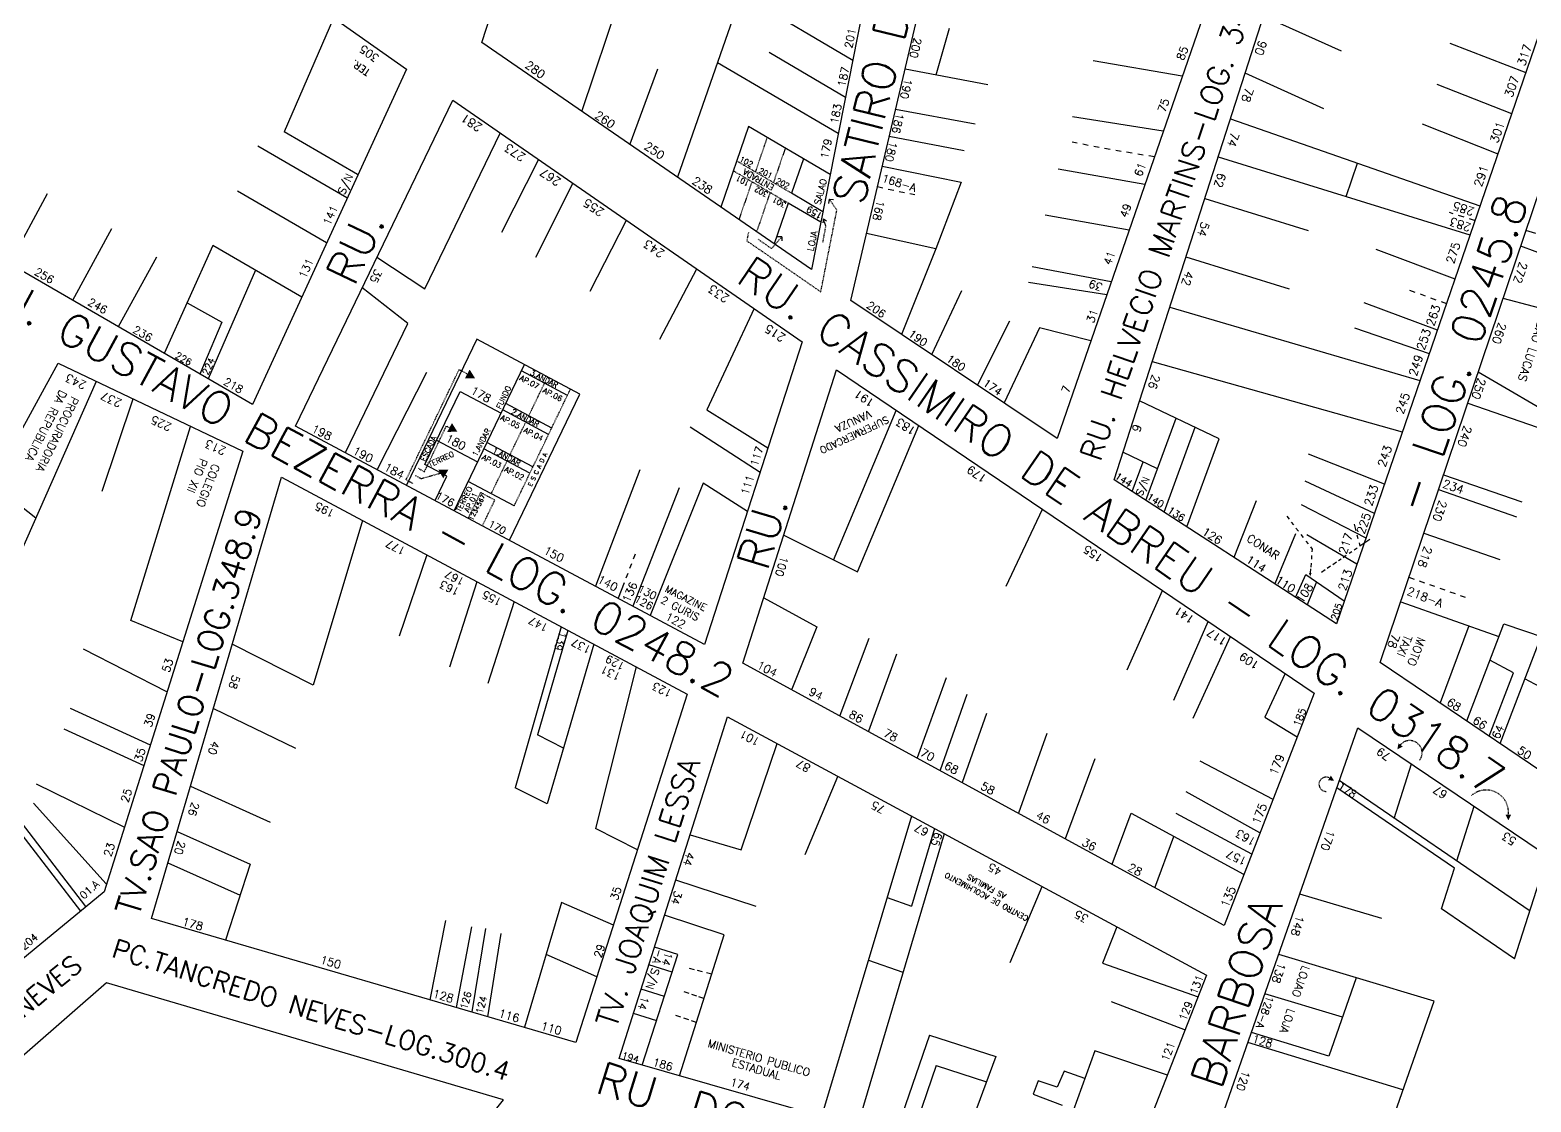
# Model space of a CAD drawing. Extents: x 714896 to 749292, y 8417558 to 8447149.
# Drawn here: x 739396.3 to 739673.9, y 8426250.7 to 8426448.9 of the extents above; entities that cross this region are included whole.
import ezdxf

# ---------------------------------------------------------------- set-up
doc = ezdxf.new("R2010")
doc.units = 0
doc.header["$MEASUREMENT"] = 0
doc.linetypes.add('ACAD_ISO03W100', pattern=[30, 12, -18])
for name, color, linetype in [('LOTE', 7, 'CONTINUOUS'), ('NUM-PORTA', 7, 'CONTINUOUS'), ('QUADRA', 6, 'CONTINUOUS'), ('TEXTO', 7, 'CONTINUOUS'), ('TEXTODERUA', 3, 'CONTINUOUS')]:
    doc.layers.add(name, color=color, linetype=linetype)
doc.styles.add('ROMANS', font='ROMANS.SHX', dxfattribs={"height": 1.5})

msp = doc.modelspace()

# ---------------------------------------------------------------- hatches: boundary and pattern name
at = {"layer": 'LOTE', "linetype": 'CONTINUOUS'}
h = msp.add_hatch(color=256, dxfattribs=at)
h.paths.add_polyline_path([(739478.64, 8426384.54), (739477.65, 8426386.13), (739476.77, 8426384.48)])
h.paths.add_polyline_path([(739479.5, 8426385.68), (739478.17, 8426383.19), (739478.59, 8426382.97), (739479.93, 8426385.45)], flags=9)
h = msp.add_hatch(color=256, dxfattribs=at)
h.paths.add_polyline_path([(739475.36, 8426374.65), (739474.38, 8426376.24), (739473.5, 8426374.59)])
h.paths.add_polyline_path([(739476.23, 8426375.79), (739474.9, 8426373.3), (739475.32, 8426373.07), (739476.65, 8426375.56)], flags=9)
h = msp.add_hatch(color=256, dxfattribs=at)
h.paths.add_polyline_path([(739473.72, 8426367.6), (739471.86, 8426367.63), (739472.76, 8426366)])
h.paths.add_polyline_path([(739473.23, 8426368.95), (739474.6, 8426366.48), (739475.03, 8426366.72), (739473.65, 8426369.18)], flags=9)
at = {"layer": 'LOTE'}
for points in [[(739649.21, 8426315.89), (739650.21, 8426316.4), (739649.41, 8426316.99)], [(739637.51, 8426310.08), (739636.91, 8426311.03), (739636.39, 8426310.17)], [(739669.73, 8426302.78), (739670.23, 8426303.78), (739669.23, 8426303.78)]]:
    msp.add_hatch(color=7, dxfattribs=at).paths.add_polyline_path(points)

# ---------------------------------------------------------------- linework, layer by layer
at = {"layer": 'LOTE', "color": 7}
for p, q in [((739530.64, 8426463.57, 525.75), (739516.09, 8426421.7, 525.59)), ((739498.4, 8426433.89, 525.59), (739506.05, 8426456.58, 525.68)), ((739527.86, 8426455.57, 525.69), (739548.49, 8426443.37, 525.59)), ((739452.49, 8426451.13, 533.01), (739443.32, 8426430.08, 526.69)), ((739638.91, 8426445.02, 524.32), (739624.46, 8426451.51, 523.74)), ((739566.35, 8426449.19, 523.84), (739563.86, 8426440.61, 523.84)), ((739658.92, 8426446.52, 524.97), (739672.95, 8426441.06, 526.5)), ((739523.48, 8426442.95, 525.67), (739545.82, 8426429.86, 525.59)), ((739533.04, 8426444.84, 525.66), (739547.13, 8426436.51, 525.59)), ((739609.42, 8426440.37, 524.07), (739592.98, 8426443.26, 523.97)), ((739512.4, 8426441.71, 525.65), (739507.24, 8426427.8, 525.59)), ((739558.18, 8426441.76, 523.79), (739573.47, 8426438.87, 523.89)), ((739635.61, 8426434.35, 524.36), (739621.07, 8426440.97, 523.74)), ((739656.5, 8426438.9, 525.06), (739670.34, 8426433.47, 526.5)), ((739556.43, 8426434.31, 523.79), (739571.13, 8426431.55, 523.89)), ((739605.91, 8426430.2, 524.07), (739589.16, 8426432.88, 523.96)), ((739618.33, 8426432.48, 523.74), (739664.48, 8426416.4, 526.5)), ((739653.79, 8426431.6, 525.11), (739667.78, 8426426.01, 526.5)), ((739469.35, 8426401.08, 530.9), (739483.36, 8426429.95, 526.48)), ((739529.21, 8426431.09, 525.64), (739524.1, 8426416.18, 525.59)), ((739544.31, 8426422.2, 525.59), (739529.21, 8426431.09, 525.64)), ((739555.25, 8426429.29, 523.79), (739569.12, 8426426.65, 523.89)), ((739483.6, 8426411.56, 529.51), (739490.45, 8426425.03, 526.48)), ((739539.38, 8426425.1, 525.64), (739537.19, 8426418.73, 525.62)), ((739553.96, 8426423.78, 523.79), (739568.54, 8426420.81, 523.89)), ((739602.5, 8426420.35, 524.07), (739586.46, 8426423.18, 523.96)), ((739616.07, 8426425.49, 523.74), (739662.64, 8426411.06, 526.5)), ((739489.9, 8426406.95, 529.25), (739496.78, 8426420.64, 526.48)), ((739568.54, 8426420.81, 523.89), (739563.88, 8426408.47, 523.89)), ((739399.5, 8426418.61, 527.72), (739392.53, 8426405.69, 526.89)), ((739542.96, 8426415.33, 525.59), (739537.19, 8426418.73, 525.61)), ((739613.59, 8426417.78, 523.74), (739632.7, 8426411.87, 524.87)), ((739536.56, 8426416.9, 525.61), (739533.98, 8426409.37, 525.59)), ((739542.57, 8426413.37, 525.59), (739536.56, 8426416.9, 525.61)), ((739411.39, 8426412.15, 527.72), (739404.2, 8426398.93, 526.89)), ((739499.91, 8426400.6, 528.99), (739506.66, 8426413.78, 526.48)), ((739599.6, 8426411.94, 524.07), (739584.05, 8426414.66, 523.96)), ((739563.88, 8426408.47, 523.89), (739551.03, 8426411.31, 523.79)), ((739419.73, 8426406.91, 527.65), (739412.66, 8426394.03, 526.89)), ((739430.18, 8426409.08, 527.86), (739421.16, 8426389.1, 526.89)), ((739460.46, 8426406.95, 532.05), (739469.35, 8426401.08, 530.9)), ((739563.88, 8426408.47, 523.89), (739557.54, 8426392.62, 523.92)), ((739610.11, 8426406.99, 523.74), (739629.22, 8426401.07, 524.87)), ((739645.21, 8426408.42, 525.12), (739659.85, 8426402.93, 526.5)), ((739708.55, 8426395.15, 517.6), (739672.02, 8426408.97, 516.72)), ((739438.04, 8426404.52, 527.77), (739429.27, 8426384.4, 526.89)), ((739512.84, 8426391.75, 528.88), (739519.64, 8426404.78, 526.48)), ((739596.29, 8426402.37, 524.07), (739581.7, 8426405.13, 523.96)), ((739466.2, 8426394.63, 531.12), (739457.74, 8426401.33, 532.05)), ((739595.47, 8426399.97, 524.07), (739581.01, 8426402.26, 523.96)), ((739425.4, 8426398.48, 527.41), (739431.8, 8426394.87, 527.31)), ((739563.11, 8426388.9, 523.92), (739568.69, 8426400.78, 523.92)), ((739643.04, 8426398.54, 525.17), (739656.6, 8426393.48, 526.5)), ((739706.49, 8426389.36, 517.64), (739668.75, 8426399.26, 516.72)), ((739530.27, 8426397.4, 526.48), (739521.5, 8426378.66, 529.29)), ((739607.12, 8426397.7, 523.74), (739653.38, 8426384.12, 526.5)), ((739431.8, 8426394.87, 527.31), (739427.74, 8426385.28, 526.89)), ((739454.67, 8426370.76, 532.38), (739466.2, 8426394.63, 531.12)), ((739571.55, 8426383.26, 523.92), (739577.54, 8426395.17, 523.95)), ((739583.01, 8426393.83, 523.98), (739576.49, 8426379.96, 523.92)), ((739592.52, 8426391.45, 524.07), (739583.01, 8426393.83, 523.98)), ((739641.3, 8426393.85, 525.15), (739655.1, 8426389.12, 526.5)), ((739603.88, 8426387.63, 523.74), (739650.11, 8426374.61, 526.5)), ((739469.66, 8426385.59, 531.05), (739460.55, 8426367.63, 532.43)), ((739698.12, 8426365.79, 517.82), (739664.15, 8426385.62, 516.72)), ((739521.5, 8426378.66, 529.29), (739532.81, 8426371.65, 529.42)), ((739616.25, 8426373.34, 524.22), (739601.54, 8426380.37, 523.74)), ((739662.23, 8426379.93, 516.72), (739676.66, 8426374.91, 517.56)), ((739544.96, 8426350.9, 523.12), (739556.55, 8426378.58, 520.33)), ((739602.71, 8426361.91, 523.59), (739608.3, 8426377.14, 524.18)), ((739518.41, 8426375.54, 529.51), (739531.36, 8426367.15, 529.42)), ((739549.36, 8426348.71, 523.06), (739560.69, 8426375.78, 520.33)), ((739606.07, 8426359.74, 523.59), (739611.83, 8426375.45, 524.2)), ((739610.27, 8426357.02, 523.59), (739616.25, 8426373.34, 524.22)), ((739604.87, 8426367.8, 523.95), (739598.47, 8426370.86, 523.74)), ((739632.71, 8426370.56, 524.92), (739646.8, 8426364.98, 526.5)), ((739509.09, 8426367.57, 530.15), (739500.91, 8426346.07, 532.49)), ((739600.18, 8426363.55), (739602.2, 8426369.07, 0.21)), ((739520.85, 8426365.09, 529.75), (739511.06, 8426340.65, 532.49)), ((739529.02, 8426359.88, 529.42), (739520.85, 8426365.09, 529.75)), ((739632.11, 8426365.54, 524.89), (739644.94, 8426359.57, 526.5)), ((739657.76, 8426366.69, 516.72), (739672.2, 8426361.67, 517.56)), ((739516.38, 8426364.24, 529.96), (739507.82, 8426342.38, 532.5)), ((739656.83, 8426363.94, 516.72), (739671.27, 8426358.92, 517.56)), ((739576.86, 8426346.04, 522.2), (739583.59, 8426360.28, 520.33)), ((739623.11, 8426361.88, 524.36), (739618.96, 8426351.38, 523.59)), ((739631.45, 8426361.16, 524.83), (739643.38, 8426355.02, 526.5)), ((739457.81, 8426358.24, 523.6), (739448.71, 8426327.77, 523.34)), ((739535.73, 8426355.49, 522.24), (739549.36, 8426348.71, 523.06)), ((739630.38, 8426355.74, 524.67), (739626.55, 8426346.47, 523.59)), ((739632.46, 8426355.63, 524.85), (739641.73, 8426350.22, 526.5)), ((739654.12, 8426355.88, 516.72), (739668.19, 8426351, 517.72)), ((739469.74, 8426351.85, 523.6), (739464.61, 8426336.79, 523.24)), ((739630.4, 8426343.98, 523.59), (739632.29, 8426348.23, 524.54)), ((739632.29, 8426348.23, 524.54), (739639.38, 8426343.37, 526.5)), ((739478.99, 8426346.9, 523.6), (739473.9, 8426331.11, 523.11)), ((739634.25, 8426346.86, 524.75), (739632.5, 8426342.62, 523.59)), ((739485.88, 8426343.21, 523.6), (739481.03, 8426328.06, 523)), ((739532.03, 8426343.9, 522.24), (739541.85, 8426338.52, 523.98)), ((739599.23, 8426330.6, 522.13), (739605.75, 8426345.28, 520.33)), ((739649.83, 8426343.18, 516.72), (739667.99, 8426336.77, 518.63)), ((739494.6, 8426338.53, 523.6), (739486.07, 8426308.78, 522.01)), ((739495.83, 8426337.87, 523.6), (739490.2, 8426318.56, 522.34)), ((739541.85, 8426338.52, 523.98), (739537.2, 8426327.01, 527.63)), ((739607.87, 8426324.96, 522.01), (739614.23, 8426339.54, 520.33)), ((739662.44, 8426338.73, 518.05), (739657.12, 8426324.48, 519.6)), ((739662.05, 8426321.15, 519.6), (739668.88, 8426339.12, 517.89)), ((739668.88, 8426339.12), (739725.78, 8426319.62)), ((739500.6, 8426335.32, 523.6), (739491.98, 8426305.78, 521.68)), ((739551.49, 8426336.38, 524.05), (739546.11, 8426322.14, 527.63)), ((739611.46, 8426321.66, 521.97), (739618.38, 8426336.73, 520.33)), ((739668.24, 8426316.96, 519.6), (739675.82, 8426336.74, 517.93)), ((739556.59, 8426333.49, 524.16), (739551.38, 8426319.26, 527.63)), ((739370.86, 8426331.14, 527.9), (739405.7, 8426285.98, 523.29)), ((739508.42, 8426331.13, 523.6), (739500.95, 8426301.22, 521.81)), ((739565.75, 8426329.14, 524.15), (739560.38, 8426314.34, 527.63)), ((739628.45, 8426329.91, 520.33), (739624.7, 8426321.83, 521.06)), ((739666.19, 8426318.34, 519.6), (739670.67, 8426330.04, 518.61)), ((739569.57, 8426326.03, 524.26), (739564.63, 8426312.01, 527.63)), ((739430.25, 8426323.42, 523.74), (739445.43, 8426316.13, 523.33)), ((739573.23, 8426322.53, 524.56), (739568.73, 8426309.77, 527.63)), ((739624.7, 8426321.83, 521.06), (739630.68, 8426318.23, 520.33)), ((739584.38, 8426318.82, 524.06), (739579.13, 8426304.09, 527.63)), ((739527.86, 8426297.33, 520.5), (739534.54, 8426316.94, 520.59)), ((739593.26, 8426314.13, 523.87), (739587.78, 8426299.36, 527.63)), ((739612.67, 8426313.74, 522.29), (739626.16, 8426306.68, 520.33)), ((739406.69, 8426286.8, 523.29), (739389.26, 8426309.5, 525.32)), ((739539.68, 8426296.41, 520.55), (739545.76, 8426310.88, 520.59)), ((739426.02, 8426309.06, 523.73), (739440.78, 8426302.4, 523.37)), ((739610.12, 8426308.12, 522.86), (739623.74, 8426300.48, 520.33)), ((739410.43, 8426291.03, 523.33), (739396.99, 8426305.94, 524.76)), ((739596.44, 8426294.62, 527.63), (739600, 8426304.08, 524.54)), ((739600, 8426304.08), (739620.73, 8426292.78)), ((739608.25, 8426304.06, 523.4), (739622.21, 8426296.57, 520.33)), ((739559.37, 8426303.53, 520.59), (739542.71, 8426247.97, 520.41)), ((739563.63, 8426301.24, 520.59), (739559.36, 8426286.86, 520.59)), ((739423.55, 8426300.69, 523.73), (739437.07, 8426294.64, 523.43)), ((739518.41, 8426300.05, 520.41), (739527.86, 8426297.33, 520.5)), ((739565.39, 8426300.29, 520.59), (739549.31, 8426246.08, 520.41)), ((739604.33, 8426290.28, 527.63), (739607.89, 8426299.74, 524.54)), ((739421.85, 8426294.91, 523.72), (739435.21, 8426288.94, 523.43)), ((739437.07, 8426294.64, 523.43), (739432.49, 8426280.61, 523.72)), ((739530.62, 8426286.84, 520.51), (739515.75, 8426291.66, 520.41)), ((739577.58, 8426276.44, 520.64), (739583.55, 8426290.49, 520.59)), ((739494.62, 8426287.57, 521.99), (739487.79, 8426264.49, 523.72)), ((739504.22, 8426283.34, 520.62), (739494.62, 8426287.57, 521.99)), ((739554.85, 8426288.46, 520.58), (739559.36, 8426286.86, 520.59)), ((739524.71, 8426281.58, 520.49), (739513.7, 8426285.21, 520.41)), ((739470.36, 8426269.57, 523.72), (739473.22, 8426284.26, 522.93)), ((739475.23, 8426268.11), (739478.03, 8426283.03, -0.9)), ((739478.12, 8426267.31), (739480.63, 8426282.72, -1.14)), ((739480.98, 8426266.4), (739483.49, 8426281.81, -1.14)), ((739516.43, 8426255.52, 520.41), (739524.71, 8426281.58, 520.49)), ((739597.36, 8426283.03, 520.59), (739594.7, 8426276.33, 520.68)), ((739516.13, 8426277.92, 520.45), (739511.83, 8426279.31, 520.41)), ((739501.19, 8426273.81, 520.62), (739491.78, 8426277.96, 521.96)), ((739509.58, 8426257.48, 520.41), (739516.13, 8426277.92, 520.45)), ((739515.1, 8426274.68, 520.45), (739510.8, 8426276.06, 520.41)), ((739551.39, 8426276.92, 520.57), (739557.78, 8426274.65, 520.58)), ((739594.7, 8426276.33, 520.68), (739612.36, 8426270.09, 521.08)), ((739513.66, 8426270.15, 520.44), (739509.37, 8426271.54, 520.41)), ((739596.28, 8426269.27, 520.73), (739609.98, 8426264.01, 521.08)), ((739512.24, 8426265.68, 520.44), (739507.94, 8426267.05, 520.41)), ((739562.71, 8426263.04, 520.61), (739556.18, 8426244.11, 520.41)), ((739593.28, 8426260.14, 520.75), (739584.49, 8426235.98, 520.41)), ((739606.69, 8426255.62, 521.08), (739593.28, 8426260.14, 520.75)), ((739563.93, 8426257.39, 520.56), (739559.06, 8426243.28, 520.41)), ((739574.97, 8426259.08, 520.66), (739568.12, 8426240.68, 520.41)), ((739582.79, 8426254.6, 520.66), (739581.85, 8426252.1, 520.64)), ((739586.31, 8426253.38, 520.68), (739582.79, 8426254.6, 520.66)), ((739587.58, 8426256.35, 520.7), (739586.31, 8426253.38, 520.68)), ((739591.44, 8426255.01, 520.73), (739587.58, 8426256.35, 520.7)), ((739581.85, 8426252.1, 520.64), (739587.21, 8426250.1, 520.68))]:
    msp.add_line(p, q, dxfattribs=at)
at = {"layer": 'LOTE', "color": 7, "linetype": 'ACAD_ISO03W100', "ltscale": 0.003}
for p, q in [((739532.66, 8426429.06, 525.64), (739530.47, 8426422.68, 525.62)), ((739536.02, 8426427.08, 525.64), (739533.83, 8426420.71, 525.62)), ((739537.19, 8426418.73, 525.62), (739527.03, 8426424.71, 525.65)), ((739536.56, 8426416.9, 525.61), (739526.4, 8426422.89, 525.64)), ((739529.84, 8426420.86, 525.61), (739527.44, 8426413.87, 525.59)), ((739533.2, 8426418.88, 525.61), (739530.71, 8426411.62, 525.59))]:
    msp.add_line(p, q, dxfattribs=at)
at = {"layer": 'LOTE', "color": 7, "ltscale": 0.25}
for p, q in [((739590.01, 8426427.98, 523.97), (739589.08, 8426428.16, 523.97)), ((739592.04, 8426427.6, 523.98), (739591.02, 8426427.79, 523.98)), ((739594.07, 8426427.22, 524), (739593.05, 8426427.41, 523.99)), ((739596.1, 8426426.85, 524.01), (739595.08, 8426427.04, 524)), ((739598.13, 8426426.49, 524.02), (739597.12, 8426426.67, 524.01)), ((739600.18, 8426426.15, 524.04), (739599.15, 8426426.32, 524.03)), ((739602.23, 8426425.81, 524.05), (739601.2, 8426425.98, 524.04)), ((739604.28, 8426425.5, 524.07), (739603.25, 8426425.65, 524.06)), ((739553.06, 8426419.96, 523.79), (739554.07, 8426419.73, 523.8)), ((739555.07, 8426419.5, 523.81), (739556.07, 8426419.29, 523.82)), ((739557.07, 8426419.08, 523.83), (739558.06, 8426418.87, 523.84)), ((739559.06, 8426418.67, 523.85), (739559.99, 8426418.48, 523.85)), ((739659.55, 8426414.95, 525.98), (739658.86, 8426415.18, 525.91)), ((739661.54, 8426414.31, 526.22), (739660.54, 8426414.63, 526.1)), ((739663.49, 8426413.69, 526.49), (739662.54, 8426413.99, 526.35)), ((739674.8, 8426411.27, 516.81), (739672.99, 8426411.83, 516.72)), ((739651.46, 8426400.83, 525.69), (739652.43, 8426400.47, 525.79)), ((739653.4, 8426400.11, 525.88), (739654.37, 8426399.75, 525.99)), ((739655.35, 8426399.39, 526.1), (739656.32, 8426399.04, 526.22)), ((739657.3, 8426398.69, 526.36), (739658.27, 8426398.35, 526.5)), ((739651.36, 8426347.71, 516.72), (739652.31, 8426347.38, 516.9)), ((739653.25, 8426347.05, 517.06), (739654.2, 8426346.71, 517.19)), ((739655.15, 8426346.38, 517.3), (739656.1, 8426346.04, 517.4)), ((739657.04, 8426345.71, 517.48), (739657.99, 8426345.37, 517.56)), ((739658.93, 8426345.04, 517.62), (739659.88, 8426344.7, 517.68)), ((739660.82, 8426344.37, 517.74), (739661.77, 8426344.03, 517.78))]:
    msp.add_line(p, q, dxfattribs=at)
at = {"layer": 'LOTE', "color": 7, "linetype": 'CONTINUOUS'}
for p, q in [((739478.98, 8426391.77, 532.44), (739465.96, 8426364.74, 532.44)), ((739498.05, 8426381.58, 532.49), (739478.98, 8426391.77, 532.44)), ((739474.78, 8426360.03, 532.44), (739487.8, 8426387.06, 532.44)), ((739495.72, 8426381.35, 532.49), (739487.23, 8426385.88, 532.47)), ((739492.25, 8426374.14, 532.49), (739483.76, 8426378.68, 532.47)), ((739492.82, 8426375.31, 532.48), (739484.33, 8426379.85, 532.46)), ((739488.78, 8426366.94, 532.49), (739480.29, 8426371.47, 532.47)), ((739489.34, 8426368.11, 532.48), (739480.85, 8426372.64, 532.46)), ((739485.87, 8426360.9, 532.48), (739477.38, 8426365.43, 532.46))]:
    msp.add_line(p, q, dxfattribs=at)
at = {"layer": 'LOTE', "color": 7, "ltscale": 0.1}
for p, q in [((739508.24, 8426351.97, 531.09), (739507.9, 8426351.08, 531.21)), ((739506.88, 8426348.44, 531.64), (739506.54, 8426347.56, 531.82)), ((739507.56, 8426350.2, 531.34), (739507.22, 8426349.32, 531.48)), ((739506.21, 8426346.69, 532.03), (739505.12, 8426343.83, 532.82))]:
    msp.add_line(p, q, dxfattribs=at)
at = {"layer": 'LOTE', "ltscale": 0.25}
for p, q in [((739633.36, 8426351.75, 524.85), (739633.31, 8426351.09, 524.83)), ((739633.45, 8426352.92, 524.9), (739633.41, 8426352.39, 524.88)), ((739633.16, 8426349.3, 524.7), (739633.11, 8426348.52, 524.65)), ((739633.25, 8426350.35, 524.79), (739633.2, 8426349.59, 524.75))]:
    msp.add_line(p, q, dxfattribs=at)
at = {"layer": 'LOTE', "color": 7, "linetype": 'CONTINUOUS', "flags": 128}
for points, elevation in [([(739456.93, 8426422.19), (739443.32, 8426430.08)], 526.69), ([(739454.96, 8426417.89), (739438.5, 8426427.43)], 526.69), ([(739451.16, 8426409.56), (739434.7, 8426419.1)], 526.69), ([(739446.64, 8426399.54), (739430.18, 8426409.08)], 526.69), ([(739471.25, 8426361.91), (739473.42, 8426366.42), (739469.36, 8426368.58), (739475.87, 8426382.1), (739483.46, 8426378.05)], 532.44), ([(739485.03, 8426354.55), (739498.05, 8426381.58)], 532.49), ([(739471.53, 8426373.09), (739479.12, 8426369.04)], 532.44)]:
    msp.add_lwpolyline(points, dxfattribs=dict(at, elevation=elevation))
at = {"layer": 'LOTE', "color": 7, "flags": 128}
for points, elevation in [([(739639.72, 8426418.16), (739641.81, 8426424.3)], 526.5), ([(739448.71, 8426327.77), (739433.76, 8426335.36)], 520.62), ([(739670.67, 8426330.04), (739666.32, 8426332.36)], 518.6), ([(739682.01, 8426324), (739672.81, 8426328.9)], 518.6), ([(739495, 8426316.12), (739490.2, 8426318.56)], 522.54), ([(739491.98, 8426305.78), (739486.07, 8426308.78)], 520.62), ([(739508.67, 8426297.3), (739500.95, 8426301.22)], 520.62), ([(739562.71, 8426263.04), (739574.97, 8426259.08)], 520.56), ([(739563.93, 8426257.39), (739573.23, 8426254.39)], 520.56)]:
    msp.add_lwpolyline(points, dxfattribs=dict(at, elevation=elevation))
at = {"layer": 'LOTE', "color": 2, "linetype": 'ACAD_ISO03W100', "ltscale": 0.003, "flags": 128}
msp.add_lwpolyline([(739529.21, 8426411.51), (739528.88, 8426409.96), (739542.59, 8426400.51), (739545.56, 8426415.62), (739544.16, 8426417.64)], dxfattribs=at)
at = {"layer": 'LOTE', "color": 2, "linetype": 'CONTINUOUS', "flags": 128}
for points in [[(739544.16, 8426417.64), (739544.03, 8426416.82)], [(739544.16, 8426417.64), (739544.92, 8426417.59)]]:
    msp.add_lwpolyline(points, dxfattribs=at)
at = {"layer": 'LOTE', "color": 200, "linetype": 'CONTINUOUS', "flags": 128}
for points in [[(739543.06, 8426414.02), (739542.94, 8426413.29)], [(739543.06, 8426414.02), (739543.61, 8426413.63)]]:
    msp.add_lwpolyline(points, dxfattribs=at)
at = {"layer": 'LOTE', "color": 200, "linetype": 'ACAD_ISO03W100', "ltscale": 0.003, "flags": 128}
msp.add_lwpolyline([(739542.99, 8426409.7), (739543.53, 8426412.69), (739543.06, 8426414.02)], dxfattribs=at)
at = {"layer": 'LOTE', "color": 5, "linetype": 'ACAD_ISO03W100', "ltscale": 0.003, "flags": 128}
msp.add_lwpolyline([(739531.01, 8426410.23), (739533.49, 8426408.5), (739535.39, 8426410.7)], dxfattribs=at)
at = {"layer": 'LOTE', "color": 5, "linetype": 'CONTINUOUS', "flags": 128}
for points in [[(739535.39, 8426410.7), (739534.56, 8426410.67)], [(739535.39, 8426410.7), (739535.41, 8426409.94)]]:
    msp.add_lwpolyline(points, dxfattribs=at)
at = {"layer": 'LOTE', "linetype": 'ACAD_ISO03W100', "ltscale": 0.004, "elevation": 494.63, "flags": 128}
for points in [[(739467.17, 8426365.05), (739465.89, 8426365.73), (739475.71, 8426386.14), (739478.25, 8426384.78)], [(739468.17, 8426367.87), (739469.27, 8426367.21), (739473.35, 8426375.7), (739474.45, 8426375.12)]]:
    msp.add_lwpolyline(points, dxfattribs=at)
at = {"layer": 'LOTE', "color": 7}
for points in [[(739408.61, 8426383.94), (739394.52, 8426352.12), (739386.01, 8426358.82)], [(739409.69, 8426363.63), (739415.4, 8426380.7)], [(739424.6, 8426335.77), (739415.02, 8426339.71), (739426.04, 8426375.63)], [(739397.4, 8426358.63), (739389.34, 8426364.97)], [(739406.19, 8426334.46), (739421.57, 8426326.57)], [(739403.8, 8426323.48), (739418.59, 8426316.71)], [(739402.6, 8426319.67), (739417.39, 8426312.89)], [(739648.61, 8426303.1), (739651.82, 8426313.18)], [(739397.48, 8426309.49), (739413.79, 8426301.47)], [(739673.75, 8426285.98), (739638.47, 8426310.11)], [(739659.78, 8426293.9), (739638.01, 8426308.79)], [(739660.21, 8426295.24), (739663.43, 8426305.35)], [(739670.9, 8426277.17), (739676.97, 8426296.22)], [(739657.4, 8426286.4), (739659.78, 8426293.9)], [(739646.34, 8426284.62), (739631.16, 8426289.13)], [(739670.9, 8426277.17), (739657.4, 8426286.4)], [(739655.99, 8426269.33), (739627.26, 8426277.95)], [(739639.07, 8426266.32), (739624.73, 8426270.69)], [(739638.57, 8426219.5), (739655.99, 8426269.33)], [(739636.56, 8426259.15), (739622.23, 8426263.52)], [(739650.25, 8426252.92), (739621.58, 8426261.65)]]:
    msp.add_lwpolyline(points, dxfattribs=at)
at = {"layer": 'LOTE', "color": 7, "linetype": 'ACAD_ISO03W100', "ltscale": 0.004, "elevation": 532.49, "flags": 128}
for points in [[(739485.87, 8426360.9), (739496.29, 8426382.52)], [(739488.58, 8426377.57), (739491.49, 8426383.61)], [(739485.11, 8426370.37), (739488.02, 8426376.4)], [(739481.64, 8426363.16), (739484.55, 8426369.2)]]:
    msp.add_lwpolyline(points, dxfattribs=at)
at = {"layer": 'LOTE', "linetype": 'ACAD_ISO03W100', "ltscale": 0.003, "elevation": 494.63, "flags": 128}
msp.add_lwpolyline([(739467.57, 8426366.56), (739468.67, 8426365.97), (739472.93, 8426367.16)], dxfattribs=at)
at = {"layer": 'LOTE', "color": 7, "linetype": 'ACAD_ISO03W100', "ltscale": 0.004, "flags": 128}
msp.add_lwpolyline([(739480.02, 8426357.23), (739482.3, 8426361.98), (739479.66, 8426363.39), (739477.37, 8426358.64)], dxfattribs=at)
at = {"layer": 'LOTE', "ltscale": 0.25}
for points in [[(739628.77, 8426359), (739629.2, 8426358.45)], [(739629.59, 8426357.93), (739630.01, 8426357.4)], [(739630.46, 8426356.81), (739630.92, 8426356.21)], [(739641.25, 8426357.51), (739641.56, 8426356.28)], [(739631.37, 8426355.62), (739631.82, 8426355.04)], [(739632.3, 8426354.42), (739632.72, 8426353.87)], [(739641.74, 8426355.57), (739641.92, 8426354.86)], [(739642.12, 8426354.1), (739642.29, 8426353.44)], [(739644.14, 8426354.72), (739642.29, 8426353.44)], [(739633.14, 8426353.33), (739633.45, 8426352.92)], [(739638.82, 8426351.08), (739638.32, 8426350.74)], [(739639.77, 8426351.73), (739639.16, 8426351.32)], [(739640.76, 8426352.41), (739640.29, 8426352.09)], [(739641.79, 8426353.1), (739641.24, 8426352.73)], [(739635.88, 8426349.09), (739635.16, 8426348.61)], [(739636.85, 8426349.74), (739636.22, 8426349.32)], [(739637.98, 8426350.52), (739637.26, 8426350.04)]]:
    msp.add_lwpolyline(points, dxfattribs=at)
at = {"layer": 'LOTE'}
msp.add_lwpolyline([(739633.11, 8426348.52, 0.509, 0, 0), (739633.09, 8426347.86, 0, 0, 0)], format="xyseb", dxfattribs=at)
at = {"layer": 'LOTE', "ltscale": 0.25}
msp.add_lwpolyline([(739634.7, 8426348.35, 0, 0, 0), (739633.92, 8426347.84, 0.499, 0, 0), (739633.35, 8426347.5, 0, 0, 0)], format="xyseb", dxfattribs=at)
at = {"layer": 'LOTE', "ltscale": 0.35, "elevation": 897.72}
msp.add_lwpolyline([(739517.58, 8426275.55, 0, 0, 0), (739516.68, 8426275.78, 0.841, 0, 0), (739515.66, 8426276.07, 0, 0, 0)], format="xyseb", dxfattribs=at)
at = {"layer": 'LOTE', "ltscale": 0.35}
for points, elevation in [([(739519.23, 8426275.1), (739518.28, 8426275.35)], 520.46), ([(739520.73, 8426274.71), (739519.78, 8426274.96)], 520.47), ([(739522.42, 8426274.28), (739521.47, 8426274.52)], 520.48), ([(739518.24, 8426270.73), (739517.31, 8426271.03)], 520.46), ([(739519.68, 8426270.26), (739518.75, 8426270.56)], 520.47), ([(739520.95, 8426269.81), (739520.02, 8426270.11)], 520.47), ([(739516.7, 8426266.34), (739515.77, 8426266.64)], 520.45), ([(739518.19, 8426265.84), (739517.26, 8426266.14)], 520.46), ([(739519.6, 8426265.35), (739518.67, 8426265.65)], 520.46)]:
    msp.add_lwpolyline(points, dxfattribs=dict(at, elevation=elevation))
at = {"layer": 'LOTE', "color": 7, "flags": 128}
msp.add_lwpolyline([(739641.61, 8426273.65), (739636.56, 8426259.15)], dxfattribs=at)
at = {"layer": 'LOTE', "ltscale": 0.35}
for points in [[(739516.79, 8426271.22, 0, 0, 0), (739515.89, 8426271.45, 0.841, 0, 0), (739514.65, 8426271.82, 0, 0, 0)], [(739515.04, 8426266.89, 0, 0, 0), (739514.15, 8426267.12, 0.841, 0, 0), (739512.91, 8426267.49, 0, 0, 0)]]:
    msp.add_lwpolyline(points, format="xyseb", dxfattribs=at)
at = {"layer": 'LOTE', "color": 7, "linetype": 'ACAD_ISO03W100', "ltscale": 0.003}
for centre, radius, start, end in [((739651.5, 8426315.23), 2.28, 323.2913, 143.6058), ((739636.03, 8426309.43), 1.32, 48.6388, 274.0341), ((739665.63, 8426304.23), 4.13, 350.8669, 131.9501)]:
    msp.add_arc(centre, radius, start, end, dxfattribs=at)
at = {"layer": 'QUADRA', "color": 6}
for points in [[(739504.49, 8426522.17), (739560.47, 8426504.17), (739540.85, 8426404.63), (739479.93, 8426446.63), (739504.49, 8426522.17)], [(739390.28, 8426495.03), (739465.95, 8426441.67), (739437.48, 8426379.64), (739344.3, 8426433.65), (739390.28, 8426495.03)], [(739633.47, 8426479.46), (739680.95, 8426464.34), (739637.95, 8426339.09), (739596.82, 8426365.73), (739633.47, 8426479.46)], [(739646.05, 8426331.97), (739689.91, 8426461.99), (739727.9, 8426449.84), (739698.12, 8426365.79), (739702.26, 8426364.2), (739731.44, 8426448.3), (739764.46, 8426436.96), (739714.56, 8426285.6), (739646.05, 8426331.97)], [(739474.52, 8426435.98), (739539.14, 8426391.24), (739521.09, 8426335.29), (739445.47, 8426375.68), (739474.52, 8426435.98)], [(739345.74, 8426285.25), (739401.57, 8426387.3), (739435.71, 8426371.03), (739410.03, 8426289.55), (739370.1, 8426256.67), (739345.74, 8426285.25)], [(739545.46, 8426386.08), (739633.82, 8426326.27), (739617.16, 8426283.3), (739528.18, 8426331.8), (739545.46, 8426386.08)], [(739442.86, 8426366.25), (739517.87, 8426326.07), (739497.31, 8426261.68), (739418.81, 8426284.59), (739442.86, 8426366.25)], [(739381.61, 8426247.49), (739433.07, 8426187.79), (739483.93, 8426251.04), (739410.5, 8426272.71), (739381.61, 8426247.49)]]:
    msp.add_lwpolyline(points, close=True, dxfattribs=at)
at = {"layer": 'QUADRA', "color": 6, "linetype": 'CONTINUOUS'}
for points in [[(739548.12, 8426398.92), (739571.94, 8426500.36), (739624.26, 8426483.33), (739586.29, 8426373.41), (739548.12, 8426398.92)], [(739641.87, 8426319.89), (739709.9, 8426274.02), (739686.46, 8426204.2), (739610.06, 8426228.61), (739641.87, 8426319.89)]]:
    msp.add_lwpolyline(points, close=True, dxfattribs=at)
at = {"layer": 'QUADRA', "color": 6, "elevation": 520.5}
msp.add_lwpolyline([(739525.34, 8426321.9), (739613.93, 8426274.09), (739597.53, 8426232.24), (739505.3, 8426258.71), (739525.34, 8426321.9)], close=True, dxfattribs=at)

# ---------------------------------------------------------------- texts
at = {"layer": 'NUM-PORTA', "color": 7, "style": 'ROMANS'}
for s, height, rotation, p in [('201', 1.443, 78.3481, (739548.35, 8426445.44)), ('305', 1.474, 144.7568, (739461.05, 8426444.07)), ('200', 1.469, 257.0327, (739559.83, 8426447.6)), ('85', 1.479, 69.6762, (739609.7, 8426443.2)), ('90', 1.559, 251.9937, (739623.63, 8426447.11)), ('317', 1.552, 70.9973, (739672.8, 8426442.16)), ('280', 1.524, 323.8503, (739487.74, 8426442.14)), ('187', 1.444, 78.2539, (739547.1, 8426438.32)), ('307', 1.551, 71.0141, (739670.45, 8426436.34)), ('190', 1.468, 256.665, (739558.09, 8426440.05)), ('78', 1.559, 252.0074, (739621.16, 8426438.43)), ('183', 1.444, 78.2539, (739545.71, 8426431.47)), ('75', 1.479, 69.6908, (739606.23, 8426433.55)), ('281', 1.565, 146.0463, (739480.11, 8426431.29)), ('260', 1.528, 325.6523, (739500.62, 8426432.83)), ('186', 1.468, 257.2252, (739556.53, 8426433.67)), ('301', 1.551, 71.0218, (739667.77, 8426427.89)), ('74', 1.559, 252.0115, (739618.52, 8426430.18)), ('273', 1.572, 145.6353, (739488.14, 8426425.77)), ('250', 1.526, 325.8625, (739509.78, 8426427.09)), ('179', 1.444, 78.2343, (739543.9, 8426425.02)), ('180', 1.468, 256.5478, (739555.31, 8426428.41)), ('61', 1.478, 69.7628, (739601.88, 8426421.69)), ('291', 1.551, 71.0276, (739664.78, 8426419.78)), ('S/N', 1.452, 65.4575, (739454.5, 8426418.34)), ('267', 1.573, 145.5458, (739494.7, 8426421.23)), ('238', 1.525, 325.8563, (739518.63, 8426420.68)), ('202', 1, 332.33, (739534.2, 8426420.74, 0)), ('168-A', 1.468, 342.7156, (739553.74, 8426420.92)), ('62', 1.559, 252.0149, (739616.08, 8426422.65)), ('255', 1.573, 145.5344, (739502.68, 8426415.6)), ('141', 1.452, 65.4548, (739451.79, 8426412.67)), ('159', 1.2, 149.6433, (739543.02, 8426414.91, 0)), ('168', 1.468, 257.1552, (739552.98, 8426417.54)), ('49', 1.478, 69.7944, (739599.21, 8426414.11)), ('285', 1.55, 161.0293, (739663.58, 8426415.95)), ('54', 1.558, 252.0337, (739613.01, 8426413.59)), ('283', 1.55, 161.0307, (739662.98, 8426413.03)), ('243', 1.574, 145.5015, (739513.86, 8426407.96)), ('275', 1.55, 71.0319, (739659.62, 8426405.58)), ('41', 1.478, 69.8288, (739596.2, 8426405.31)), ('256', 1.447, 329.9356, (739397.02, 8426403.79)), ('131', 1.452, 65.4548, (739447.29, 8426402.86)), ('35', 1.456, 243.8634, (739460.21, 8426404.86)), ('42', 1.558, 252.028, (739610.07, 8426404.47)), ('272', 1.544, 251.7246, (739671.86, 8426406.16)), ('233', 1.571, 145.6027, (739525.82, 8426399.65)), ('39', 1.477, 160.1305, (739594.84, 8426401.96)), ('246', 1.447, 329.9413, (739406.89, 8426398.21)), ('206', 1.441, 325.4743, (739550.91, 8426397.69)), ('31', 1.478, 69.7147, (739593.03, 8426394.6)), ('263', 1.55, 71.0323, (739655.93, 8426394.01)), ('236', 1.447, 329.9289, (739415.22, 8426393.09)), ('215', 1.549, 146.4852, (739536.21, 8426392.4)), ('190', 1.437, 324.586, (739558.64, 8426392.44)), ('253', 1.55, 71.0323, (739654.17, 8426389.57)), ('260', 1.545, 251.1191, (739667.97, 8426394.95)), ('226', 1.254, 329.9224, (739423.02, 8426388.39)), ('224', 1.255, 65.2351, (739429.25, 8426385.02)), ('180', 1.437, 325.651, (739565.67, 8426387.81)), ('249', 1.55, 71.0312, (739652.72, 8426384.77)), ('243', 1.53, 155.2417, (739406.92, 8426383.77)), ('218', 1.448, 329.9574, (739431.99, 8426383.48)), ('26', 1.557, 251.9893, (739603.9, 8426385.37)), ('250', 1.545, 251.0079, (739664.18, 8426384.72)), ('237', 1.536, 155.0848, (739413.5, 8426380.44)), ('178', 1.5, 330.8191, (739477.7, 8426381.8)), ('191', 1.49, 146.1218, (739552.63, 8426380.34)), ('174', 1.437, 325.6154, (739572.44, 8426383.29)), ('7', 1.48, 71.0244, (739588.46, 8426381.65)), ('245', 1.55, 71.0291, (739650.3, 8426377.74)), ('225', 1.538, 155.1405, (739422.72, 8426376.02)), ('183', 1.49, 146.1218, (739560.33, 8426375.13)), ('198', 1.504, 332.7182, (739448.25, 8426374.72)), ('180', 1.5, 331.7976, (739473.04, 8426372.95)), ('6', 1.55, 251.878, (739600.5, 8426376.17)), ('240', 1.545, 251.0079, (739661.59, 8426375.9)), ('213', 1.534, 155.8677, (739432.76, 8426371.62)), ('190', 1.511, 332.0197, (739455.85, 8426370.65)), ('117', 1.437, 71.8512, (739530.85, 8426368.12)), ('243', 1.549, 71.0232, (739646.97, 8426367.98)), ('184', 1.512, 331.9027, (739461.64, 8426367.61)), ('179', 1.491, 146.0132, (739573.44, 8426366.34)), ('111', 1.437, 71.8614, (739529.14, 8426362.81)), ('144', 1.3, 327.1447, (739596.83, 8426366.1)), ('S/N', 1.3, 66.4779, (739602.01, 8426362.67)), ('234', 1.544, 340.7821, (739657.44, 8426364.39)), ('176', 1.4, 331.7976, (739471.2, 8426362.4)), ('140', 1.3, 327.1447, (739602.73, 8426362.28)), ('233', 1.549, 71.0142, (739644.46, 8426360.73)), ('195', 1.453, 152.6023, (739452.82, 8426359.97)), ('136', 1.3, 327.1447, (739606.58, 8426359.78)), ('225', 1.549, 71.0154, (739643.08, 8426355.53)), ('230', 1.544, 250.7821, (739656.99, 8426362.12)), ('170', 1.3, 331.7976, (739480.98, 8426357.17)), ('126', 1.505, 327.1447, (739612.94, 8426355.79)), ('177', 1.452, 152.3161, (739465.94, 8426353.03)), ('217', 1.543, 70.9161, (739639.74, 8426351.83)), ('150', 1.511, 331.9148, (739491.17, 8426352.22)), ('100', 1.462, 252.0797, (739535.25, 8426351.71)), ('155', 1.492, 146.03, (739594.95, 8426351.61)), ('114', 1.505, 327.1418, (739621.07, 8426350.62)), ('218', 1.544, 250.7828, (739654.24, 8426353.59)), ('167', 1.452, 152.2207, (739476.88, 8426347.38)), ('213', 1.548, 70.9877, (739639.64, 8426345.08)), ('163', 1.455, 153.4144, (739475.93, 8426345.52)), ('140', 1.512, 331.8012, (739501.12, 8426346.86)), ('136', 1.513, 66.2728, (739507.19, 8426342.87)), ('130', 1.4, 332.4942, (739508.58, 8426345.16)), ('110', 1.504, 327.1094, (739626.49, 8426346.84)), ('108', 1.505, 57.1398, (739631.65, 8426342.73)), ('218-A', 1.544, 338.8308, (739650.82, 8426344.56)), ('155', 1.452, 152.2727, (739483.76, 8426343.58)), ('126', 1.4, 331.7896, (739507.91, 8426343.3)), ('205', 1.234, 70.8759, (739638.02, 8426339.66)), ('147', 1.452, 152.3777, (739492.36, 8426338.82)), ('122', 1.507, 332.1073, (739513.65, 8426339.96)), ('141', 1.493, 146.1296, (739611.84, 8426340.26)), ('139', 1.4, 253.6301, (739494.28, 8426337.81)), ('117', 1.493, 146.1296, (739617.84, 8426336.2)), ('137', 1.452, 152.3694, (739500.27, 8426334.77)), ('78', 1.543, 249.4248, (739648.28, 8426337.4)), ('53', 1.472, 71.7709, (739422.09, 8426329.99)), ('129', 1.451, 152.3483, (739506.54, 8426331.7)), ('104', 1.504, 332.1458, (739530.61, 8426331)), ('109', 1.495, 146.3897, (739623.82, 8426331.81)), ('58', 1.476, 252.2376, (739433.82, 8426329.74)), ('131', 1.455, 154.0308, (739505.72, 8426329.83)), ('123', 1.452, 154.1086, (739515.23, 8426326.73)), ('94', 1.509, 331.6974, (739540.2, 8426326.1)), ('185', 1.339, 68.4415, (739631.16, 8426319.98)), ('68', 1.508, 325.7909, (739658.2, 8426324.27)), ('39', 1.472, 71.866, (739418.78, 8426319.86)), ('86', 1.51, 331.5446, (739547.63, 8426321.88)), ('66', 1.513, 325.8289, (739662.98, 8426320.91)), ('101', 1.484, 151.7438, (739531.48, 8426317.74, 520.57)), ('78', 1.51, 331.5245, (739554.01, 8426318.43)), ('64', 1.508, 64.7776, (739667.95, 8426317.62)), ('35', 1.472, 71.9349, (739416.99, 8426313.45)), ('40', 1.476, 252.2232, (739430, 8426317.57)), ('70', 1.51, 331.5454, (739560.83, 8426314.83)), ('179', 1.542, 68.1229, (739626.91, 8426310.95)), ('79', 1.5, 146.1893, (739648.13, 8426314.93)), ('50', 1.508, 325.792, (739671.23, 8426315.35)), ('87', 1.486, 151.6699, (739540.83, 8426312.88, 520.59)), ('68', 1.51, 331.5427, (739565.25, 8426312.42)), ('58', 1.511, 331.5095, (739571.98, 8426308.62)), ('178', 1.4, 326.5008, (739638.08, 8426308.76)), ('25', 1.47, 71.7766, (739414.47, 8426305.93)), ('67', 1.5, 146.1893, (739658.62, 8426307.85)), ('26', 1.477, 252.2103, (739426.3, 8426306.25)), ('75', 1.485, 151.662, (739554.65, 8426305.21, 520.59)), ('46', 1.511, 331.5789, (739582.21, 8426303.23)), ('175', 1.543, 68.1453, (739623.7, 8426301.85)), ('67', 1.485, 151.6517, (739562.7, 8426301.02, 520.59)), ('163', 1.5, 149.6873, (739623.21, 8426299.24)), ('23', 1.464, 71.2994, (739411.3, 8426295.91)), ('20', 1.477, 252.2103, (739423.74, 8426299.09)), ('65', 1.485, 251.5616, (739563.7, 8426300.7, 520.59)), ('36', 1.511, 331.4991, (739590.71, 8426298.23)), ('170', 1.5, 250.7051, (739636.28, 8426301.11)), ('53', 1.5, 146.1893, (739671.36, 8426299.26)), ('44', 1.466, 252.3498, (739517.84, 8426297.01, 520.42)), ('157', 1.5, 154.6069, (739621.52, 8426295.71)), ('45', 1.485, 151.642, (739576.24, 8426293.73, 520.59)), ('28', 1.511, 331.4991, (739599.22, 8426293.59)), ('01.A', 1.383, 41.8834, (739406.29, 8426288.06)), ('35', 1.458, 71.7741, (739504.99, 8426287.83)), ('135', 1.539, 67.3053, (739617.9, 8426286.5)), ('34', 1.466, 252.3661, (739515.59, 8426289.84, 520.42)), ('178', 1.514, 344.2441, (739424.36, 8426283.39)), ('35', 1.484, 151.6183, (739592.24, 8426285.01, 520.6)), ('148', 1.48, 254.2252, (739630.55, 8426285.27)), ('204', 1.365, 40.278, (739395.28, 8426278.67)), ('29', 1.458, 71.7741, (739501.95, 8426277.19)), ('150', 1.515, 344.0803, (739449.87, 8426276.32)), ('-A', 1.466, 252.3792, (739512.19, 8426279.12, 520.41)), ('14', 1.464, 252.2921, (739513.86, 8426278.53, 520.43)), ('S/N', 1.465, 252.3631, (739511.4, 8426275.6, 520.42)), ('131', 1.418, 68.1372, (739612.07, 8426270.41, 521.03)), ('138', 1.479, 250.7728, (739627.21, 8426276.54)), ('128', 1.515, 344.0603, (739470.68, 8426270.06)), ('126', 1.3, 74.3168, (739477.12, 8426267.66, -0.02)), ('124', 1.3, 74.3168, (739480.01, 8426266.84, -0.02)), ('116', 1.515, 344.1584, (739482.86, 8426266.42)), ('14', 1.465, 252.3765, (739509.46, 8426270.35, 520.41)), ('129', 1.416, 68.7325, (739610.09, 8426265.56, 521.05)), ('128-A', 1.4, 250.7728, (739625.09, 8426270.44)), ('110', 1.513, 344.4138, (739490.68, 8426264.07)), ('128', 1.479, 342.8787, (739622.24, 8426261.76)), ('194', 1.259, 344.0182, (739505.68, 8426258.74, 520.41)), ('121', 1.416, 68.7732, (739606.8, 8426258.05, 521.04)), ('186', 1.449, 343.9816, (739511.39, 8426257.43, 520.41)), ('174', 1.449, 343.9503, (739525.7, 8426253.74, 520.42)), ('120', 1.479, 251.2433, (739620.61, 8426256.59))]:
    msp.add_text(s, height=height, rotation=rotation, dxfattribs=at).set_placement(p)
at = {"layer": 'NUM-PORTA', "color": 200, "style": 'ROMANS'}
msp.add_text('102', height=1, rotation=332.33, dxfattribs=at).set_placement((739527.44, 8426424.73, 0.02))
at = {"layer": 'NUM-PORTA', "color": 5, "style": 'ROMANS'}
for s, height, rotation, p in [('201', 1, 332.33, (739531.02, 8426422.62, 0.01)), ('5', 0.8, 61.4823, (739479.59, 8426360.79))]:
    msp.add_text(s, height=height, rotation=rotation, dxfattribs=at).set_placement(p)
at = {"layer": 'NUM-PORTA', "color": 3, "style": 'ROMANS'}
for s, height, rotation, p in [('101', 1, 152.33, (739529.51, 8426420.87, 0.02)), ('2', 0.8, 61.4823, (739478.49, 8426358.85))]:
    msp.add_text(s, height=height, rotation=rotation, dxfattribs=at).set_placement(p)
at = {"layer": 'NUM-PORTA', "color": 1, "style": 'ROMANS'}
for s, height, rotation, p in [('302', 1, 152.33, (739532.94, 8426418.85, 0.01)), ('4', 0.8, 61.4823, (739479.2, 8426360.1))]:
    msp.add_text(s, height=height, rotation=rotation, dxfattribs=at).set_placement(p)
at = {"layer": 'NUM-PORTA', "color": 4, "style": 'ROMANS'}
for s, height, rotation, p in [('301', 1, 152.33, (739536.26, 8426416.9, 0)), ('3', 0.8, 61.4823, (739478.88, 8426359.46))]:
    msp.add_text(s, height=height, rotation=rotation, dxfattribs=at).set_placement(p)
at = {"layer": 'NUM-PORTA', "color": 6, "style": 'ROMANS'}
msp.add_text('6', height=0.8, rotation=61.4823, dxfattribs=at).set_placement((739479.95, 8426361.46))
at = {"layer": 'NUM-PORTA', "color": 30, "style": 'ROMANS'}
msp.add_text('7', height=0.8, rotation=61.4823, dxfattribs=at).set_placement((739480.22, 8426362.14))
at = {"layer": 'NUM-PORTA', "color": 2, "style": 'ROMANS'}
msp.add_text('1', height=0.8, rotation=61.4823, dxfattribs=at).set_placement((739478.22, 8426358.14))
at = {"layer": 'TEXTO', "style": 'ROMANS'}
for s, height, rotation, p in [('TER.', 1.3, 144.5367, (739459.38, 8426441.41)), ('SAO LUCAS', 1.537, 251.1674, (739675.17, 8426395.1)), ('DA REPUBLICA', 1.508, 243.1879, (739401.9, 8426382.51)), ('FUNDO', 1, 64.5641, (739483.42, 8426378.74, -532.44)), ('PROCURADORIA', 1.5037, 243.8247, (739404.08, 8426381.32)), ('SUPERMERCADO', 1.3, 205.0911, (739554.8, 8426377.56)), ('VANUZA', 1.4, 204.7765, (739551.52, 8426378.67)), ('ESCADA', 1, 64.5784, (739469.41, 8426369.03)), ('1.ANDAR', 1, 62.0717, (739478.94, 8426369.97, -532.44)), ('TERREO', 1, 24.8256, (739470.29, 8426368.03, -532.44)), ('PIO XII', 1.508, 247.9949, (739427.82, 8426369.86)), ('COLEGIO', 1.504, 248.6317, (739430.1, 8426368.85)), ('MAGAZINE', 1.29, 333.5516, (739513.65, 8426345.11)), ('2 GURIS', 1.397, 332.9609, (739512.85, 8426343.05)), ('TAXI', 1.534, 248.3609, (739650.55, 8426337.18)), ('MOTO', 1.532, 248.3677, (739653.02, 8426336.79))]:
    msp.add_text(s, height=height, rotation=rotation, dxfattribs=at).set_placement(p)
at = {"layer": 'TEXTO', "color": 7, "style": 'ROMANS'}
for s, height, rotation, p in [('ENTRADA', 1.1, 150.2376, (739534.09, 8426420.17, 0.04)), ('SALAO', 1.2, 75.659, (739542.51, 8426416.5)), ('LOJA', 1.2, 77.8155, (739541.21, 8426407.97)), ('3.ANDAR', 1, 332.5643, (739488.71, 8426385.25, -532.48)), ('2.ANDAR', 1, 332.5643, (739485.24, 8426378.04, -532.49)), ('1.ANDAR', 1, 332.5643, (739481.77, 8426370.84, -532.49)), ('E S C A D A', 0.8, 64.2109, (739489.1, 8426364.42)), ('CONAR', 1.505, 327.1418, (739621.18, 8426354.53)), ('CENTRO DE ACOLHIMENTO', 1, 151.642, (739581.08, 8426284.95, 520.59)), ('AS FAMILIAS', 1, 151.642, (739576.95, 8426289.07, 520.59)), ('LOJAO', 1.479, 250.7728, (739631.66, 8426276.04)), ('LOJA', 1.479, 250.7728, (739628.94, 8426268.06)), ('MINISTERIO PUBLICO', 1.4483, 343.6492, (739521.55, 8426260.89, 508.97)), ('ESTADUAL', 1.448, 343.6492, (739526.01, 8426257.36, 508.97))]:
    msp.add_text(s, height=height, rotation=rotation, dxfattribs=at).set_placement(p)
at = {"layer": 'TEXTO', "color": 30, "style": 'ROMANS'}
msp.add_text('AP.07', height=1, rotation=332.5643, dxfattribs=at).set_placement((739486.79, 8426384.24, -532.48))
at = {"layer": 'TEXTO', "color": 6, "style": 'ROMANS'}
msp.add_text('AP.06', height=1, rotation=332.5643, dxfattribs=at).set_placement((739491.08, 8426381.94, -532.47))
at = {"layer": 'TEXTO', "color": 5, "style": 'ROMANS'}
msp.add_text('AP.05', height=1, rotation=332.5643, dxfattribs=at).set_placement((739483.25, 8426376.9, -532.49))
at = {"layer": 'TEXTO', "color": 1, "style": 'ROMANS'}
msp.add_text('AP.04', height=1, rotation=332.5643, dxfattribs=at).set_placement((739487.54, 8426374.61, -532.48))
at = {"layer": 'TEXTO', "color": 4, "style": 'ROMANS'}
msp.add_text('AP.03', height=1, rotation=332.5643, dxfattribs=at).set_placement((739479.81, 8426369.6, -532.48))
at = {"layer": 'TEXTO', "color": 3, "style": 'ROMANS'}
msp.add_text('AP.02', height=1, rotation=332.5643, dxfattribs=at).set_placement((739483.99, 8426367.37, -532.49))
at = {"layer": 'TEXTO', "color": 2, "style": 'ROMANS'}
for s, p in [('TERREO', (739475.92, 8426359.67)), ('AP.01', (739477.47, 8426359.64))]:
    msp.add_text(s, height=1, rotation=62.9154, dxfattribs=at).set_placement(p)
at = {"layer": 'TEXTODERUA', "style": 'ROMANS'}
for s, height, rotation, p in [('SATIRO DIAS', 6, 76.2189, (739550.46, 8426416.32)), ('RU. HELVECIO MARTINS-LOG. 345.4', 4, 71.4956, (739594.27, 8426368.98)), ('- LOG. 0245.8', 6, 71.4891, (739654.01, 8426359.14)), ('RU. ', 6, 64.6482, (739456.31, 8426401.31)), ('RU. CASSIMIRO DE ABREU - LOG. 0318.7', 6, 325.6458, (739526.61, 8426402.51)), ('RU. GUSTAVO BEZERRA - LOG. 0248.2', 6, 331.6506, (739385.2, 8426400.32)), ('TV.SAO PAULO-LOG.348.9', 4.5, 73.0083, (739416.43, 8426284.77)), ('RU. ', 6, 73.0081, (739532.66, 8426348.66)), ('TV. JOAQUIM LESSA', 4, 72.5204, (739504.79, 8426264.18)), ('BARBOSA ', 6, 71.4891, (739616.54, 8426252.8)), ('PC.TANCREDO NEVES-LOG.300.4', 3.5, 342.5204, (739411.22, 8426277.56)), ('PC.TANCREDO NEVES', 3.5, 39.6105, (739368.63, 8426244.24)), ('RU. DOS EXPEDICIONARIOS-LOG. 0320.9', 6, 342.7367, (739500.62, 8426252.45))]:
    msp.add_text(s, height=height, rotation=rotation, dxfattribs=at).set_placement(p)

doc.saveas('drawing.dxf')
